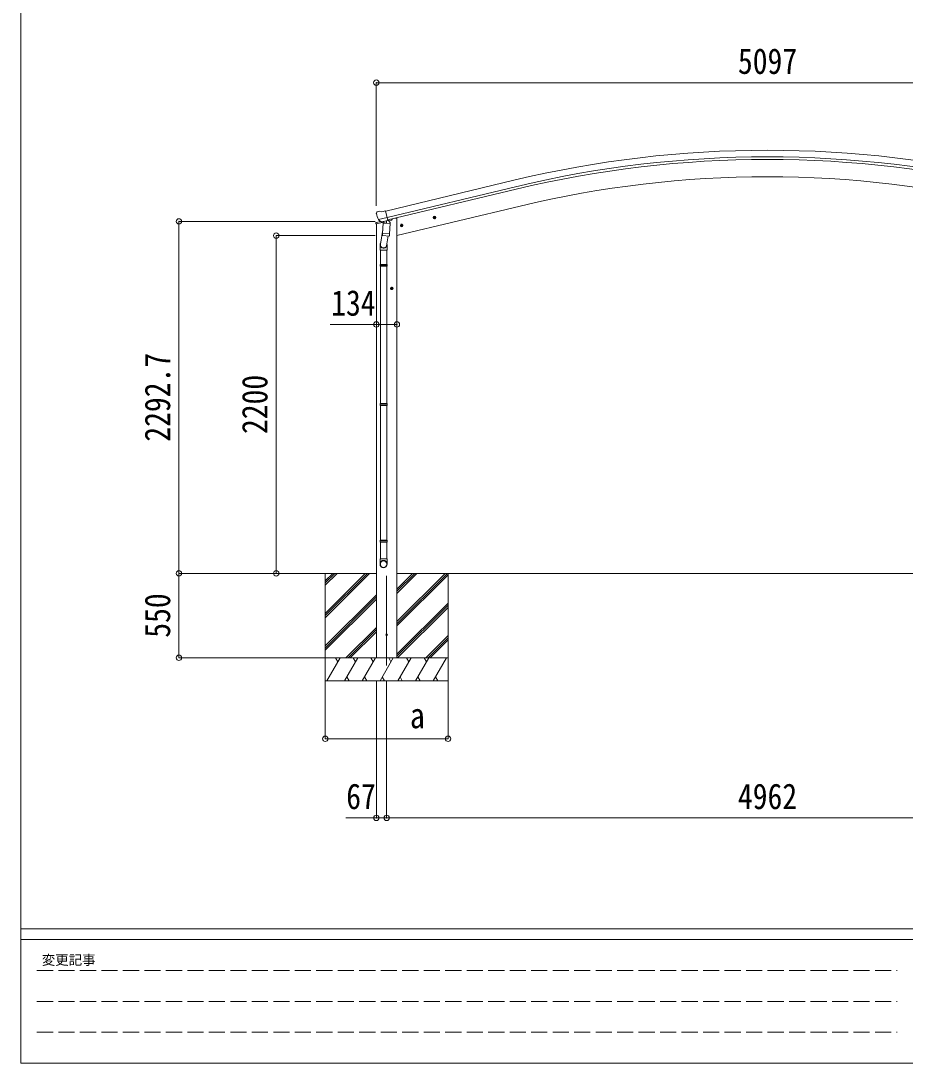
# Model space of a CAD drawing. Units: millimetres at full size. Extents: x -9783 to 9892, y -6828 to 6752.
# Drawn here: x -9783 to -4022, y -6828 to -38 of the extents above; entities that cross this region are included whole.
import ezdxf
from ezdxf.enums import TextEntityAlignment as Align

# ---------------------------------------------------------------- set-up
doc = ezdxf.new("R2010")
doc.units = ezdxf.units.MM
doc.header["$LTSCALE"] = 35
doc.header["$PDMODE"] = 32
doc.header["$PDSIZE"] = 35
doc.linetypes.add('DASHED3', pattern=[4, 3, -1])
for name, color, linetype, lineweight in [('0-0_0', 7, 'Continuous', 9), ('0-1_本体', 4, 'Continuous', 9), ('0-2_部品', 7, 'Continuous', 9), ('0-8_PARTS2', 2, 'Continuous', 9), ('0-A_寸法', 6, 'Continuous', 9), ('F-0_240', 7, 'Continuous', 9)]:
    doc.layers.add(name, color=color, linetype=linetype, lineweight=lineweight)
doc.styles.add('ＭＳ ゴシック', font='')
doc.styles.get('ＭＳ ゴシック').set_extended_font_data('MS Gothic')

msp = doc.modelspace()

# ---------------------------------------------------------------- linework, layer by layer
at = {"layer": '0-0_0'}
for p, q in [((-7466.81, -3637.26), (-7979.03, -3637.27)), ((-7799.81, -3637.26), (-7799.81, -4337.26)), ((-7799.81, -3897.99), (-7539.08, -3637.26)), ((-7799.81, -3912.13), (-7524.94, -3637.26)), ((-7799.81, -3926.28), (-7510.8, -3637.26)), ((-7799.81, -3714.15), (-7722.93, -3637.26)), ((-7799.81, -3700), (-7737.07, -3637.26)), ((-7799.81, -3685.86), (-7751.21, -3637.26)), ((-7332.81, -3951.49), (-7018.58, -3637.26)), ((-7332.81, -3965.63), (-7004.44, -3637.26)), ((-7332.81, -3767.65), (-7202.43, -3637.26)), ((-7332.81, -3753.5), (-7216.57, -3637.26)), ((-7332.81, -3739.36), (-7230.71, -3637.26)), ((-7332.81, -3637.26), (-2505.19, -3637.26)), ((-7332.81, -3979.78), (-6999.81, -3646.78)), ((-6999.81, -3637.26), (-6999.81, -4337.26)), ((-7799.81, -4110.12), (-7466.81, -3777.13)), ((-7799.81, -4124.27), (-7466.81, -3791.27)), ((-7799.81, -4138.41), (-7466.81, -3805.41)), ((-7332.81, -4163.62), (-6999.81, -3830.63)), ((-7332.81, -4177.76), (-6999.81, -3844.77)), ((-7328.17, -4187.26), (-6999.81, -3858.91)), ((-7664.82, -4187.26), (-7466.81, -3989.26)), ((-7650.68, -4187.26), (-7466.81, -4003.4)), ((-7636.53, -4187.26), (-7466.81, -4017.54)), ((-7144.32, -4187.26), (-6999.81, -4042.76)), ((-7130.18, -4187.26), (-6999.81, -4056.9)), ((-7116.03, -4187.26), (-6999.81, -4071.04)), ((-6999.81, -4187.26), (-7799.81, -4187.26)), ((-7789.52, -4337.26), (-7702.92, -4187.26)), ((-7717.92, -4213.25), (-7732.92, -4187.26)), ((-7674.05, -4337.26), (-7587.45, -4187.26)), ((-7602.45, -4213.25), (-7617.45, -4187.26)), ((-7558.58, -4337.26), (-7471.98, -4187.26)), ((-7486.98, -4213.25), (-7501.98, -4187.26)), ((-7332.81, -4187.26), (-7466.81, -4187.26)), ((-7443.11, -4337.26), (-7356.51, -4187.26)), ((-7371.51, -4213.25), (-7386.51, -4187.26)), ((-7327.64, -4337.26), (-7241.04, -4187.26)), ((-7256.04, -4213.25), (-7271.04, -4187.26)), ((-7212.17, -4337.26), (-7125.57, -4187.26)), ((-7155.57, -4187.26), (-7140.57, -4213.25)), ((-7096.7, -4337.26), (-7010.1, -4187.26)), ((-7799.81, -4337.26), (-6999.81, -4337.26)), ((-7659.05, -4311.29), (-7644.05, -4337.26)), ((-7543.58, -4311.28), (-7528.58, -4337.26)), ((-7428.11, -4311.28), (-7413.11, -4337.26)), ((-7312.64, -4311.29), (-7297.64, -4337.26)), ((-7197.17, -4311.29), (-7182.17, -4337.26)), ((-7081.7, -4311.29), (-7066.7, -4337.26))]:
    msp.add_line(p, q, dxfattribs=at)
at = {"layer": '0-1_本体'}
for p, q in [((-7405.88, -1276.99), (-6570.16, -1076.37)), ((-7395.8, -1318.99), (-6560.08, -1118.35)), ((-7391.87, -1335.35), (-6556.15, -1134.71)), ((-7332.81, -1437.38), (-6529.77, -1244.59)), ((-7332.81, -1324.26), (-7345.68, -1324.26)), ((-7332.81, -1324.26), (-7332.81, -4187.26)), ((-7466.81, -1360.54), (-7466.81, -4187.26))]:
    msp.add_line(p, q, dxfattribs=at)
for radius in [7073, 7029.83, 7013, 6900]:
    msp.add_arc((-4919, -7953.94), radius, 76.5, 103.5, dxfattribs=at)
at = {"layer": '0-2_部品'}
for p, q in [((-7463.03, -1284.34), (-7466.89, -1290.64)), ((-7459.94, -1282.09), (-7446.76, -1278.93)), ((-7432.2, -1281.6), (-7445.46, -1278.9)), ((-7432.2, -1281.6), (-7406.27, -1275.38)), ((-7469.28, -1361.14), (-7426.35, -1350.83)), ((-7469.28, -1354.24), (-7469.28, -1361.14)), ((-7467.25, -1292.92), (-7466.98, -1294.07)), ((-7440.04, -1344.86), (-7466.98, -1351.33)), ((-7453.2, -1333.22), (-7395.69, -1319.42)), ((-7436.35, -1348.13), (-7452.72, -1333.64)), ((-7433.64, -1348.7), (-7426.12, -1346.9)), ((-7432.8, -1348.59), (-7431.27, -1348.23)), ((-7431.27, -1348.23), (-7394.57, -1339.42)), ((-7429.43, -1348.45), (-7429.49, -1349.2)), ((-7428.73, -1350.24), (-7402.91, -1356.67)), ((-7421.81, -1355.58), (-7426.49, -1422.42)), ((-7376.12, -1358.78), (-7421.81, -1355.58)), ((-7420.04, -1352.4), (-7420.27, -1355.69)), ((-7400.52, -1341.24), (-7401.54, -1355.85)), ((-7394.57, -1339.42), (-7393.04, -1339.05)), ((-7391.48, -1336.94), (-7390.54, -1337.01)), ((-7390.54, -1337.01), (-7377.23, -1352.33)), ((-7386.78, -1341.33), (-7368.56, -1336.95)), ((-7377.23, -1352.33), (-7377.67, -1358.67)), ((-7364.72, -1328.84), (-7364.72, -1332.09)), ((-7078.33, -1317.17), (-7097.78, -1321.83)), ((-7095.35, -1321.25), (-7093.22, -1314.06)), ((-7090.19, -1326.7), (-7095.35, -1321.25)), ((-7093.22, -1314.06), (-7085.92, -1312.3)), ((-7085.72, -1329.22), (-7090.39, -1309.78)), ((-7085.92, -1312.3), (-7080.76, -1317.75)), ((-7424.75, -1397.65), (-7440.67, -1493.82)), ((-7427.34, -1434.89), (-7426.47, -1422.42)), ((-7380.8, -1425.61), (-7426.49, -1422.42)), ((-7380.81, -1425.61), (-7381.7, -1438.31)), ((-7380.8, -1425.61), (-7376.12, -1358.78)), ((-7292.25, -1368.52), (-7311.7, -1373.19)), ((-7309.27, -1372.61), (-7307.14, -1365.41)), ((-7304.11, -1378.05), (-7309.27, -1372.61)), ((-7307.14, -1365.41), (-7299.84, -1363.66)), ((-7299.64, -1380.58), (-7304.31, -1361.13)), ((-7299.84, -1363.66), (-7294.68, -1369.11)), ((-7426.95, -1436.24), (-7426.95, -1436.24)), ((-7425.5, -1437.02), (-7383.8, -1439.94)), ((-7389.23, -1439.56), (-7399.96, -1503.15)), ((-7442.82, -1530.99), (-7442.82, -1496.63)), ((-7396.82, -1530.99), (-7442.82, -1530.99)), ((-7440.82, -1530.99), (-7440.82, -1624.99)), ((-7398.82, -1530.99), (-7398.82, -1624.99)), ((-7396.82, -1496.33), (-7396.82, -1530.99)), ((-7442.82, -1626.99), (-7441.82, -1624.99)), ((-7396.82, -1626.99), (-7442.82, -1626.99)), ((-7397.82, -1624.99), (-7441.82, -1624.99)), ((-7396.82, -1626.99), (-7397.82, -1624.99)), ((-7396.82, -1626.99), (-7396.82, -1634.99)), ((-7396.82, -1634.99), (-7442.82, -1634.99)), ((-7397.82, -1636.99), (-7441.82, -1636.99)), ((-7440.82, -1636.99), (-7440.82, -2531.32)), ((-7398.82, -1636.99), (-7398.82, -2531.32)), ((-7396.82, -1634.99), (-7397.82, -1636.99)), ((-7356.61, -1780.77), (-7376.61, -1780.77)), ((-7374.11, -1780.77), (-7370.36, -1774.27)), ((-7370.36, -1787.27), (-7374.11, -1780.77)), ((-7370.36, -1774.27), (-7362.86, -1774.27)), ((-7366.61, -1790.77), (-7366.61, -1770.77)), ((-7362.86, -1774.27), (-7359.1, -1780.77)), ((-7442.82, -2533.32), (-7441.82, -2531.32)), ((-7396.82, -2533.32), (-7442.82, -2533.32)), ((-7396.82, -2541.32), (-7442.82, -2541.32)), ((-7397.82, -2531.32), (-7441.82, -2531.32)), ((-7397.82, -2543.32), (-7441.82, -2543.32)), ((-7440.82, -2543.32), (-7440.82, -3421.36)), ((-7398.82, -2543.32), (-7398.82, -3421.36)), ((-7396.82, -2533.32), (-7397.82, -2531.32)), ((-7396.82, -2541.32), (-7397.82, -2543.32)), ((-7396.82, -2533.32), (-7396.82, -2541.32)), ((-7442.82, -3423.36), (-7441.82, -3421.36)), ((-7396.82, -3423.36), (-7442.82, -3423.36)), ((-7396.82, -3431.36), (-7442.82, -3431.36)), ((-7397.82, -3421.36), (-7441.82, -3421.36)), ((-7397.82, -3433.36), (-7441.82, -3433.36)), ((-7440.82, -3433.36), (-7440.82, -3543.36)), ((-7398.82, -3433.36), (-7398.82, -3543.36)), ((-7396.82, -3423.36), (-7397.82, -3421.36)), ((-7396.82, -3431.36), (-7397.82, -3433.36)), ((-7396.82, -3423.36), (-7396.82, -3431.36)), ((-7442.82, -3577.5), (-7442.82, -3543.36)), ((-7396.82, -3543.36), (-7442.82, -3543.36)), ((-7396.82, -3577.5), (-7396.82, -3543.36))]:
    msp.add_line(p, q, dxfattribs=at)
for points in [[(-7400.84, -1340.83), (-7391.11, -1338.49), (-7406.27, -1275.38)], [(-7453.47, -1332.65), (-7452.88, -1333.49), (-7452.72, -1333.64)], [(-7400.84, -1340.83), (-7401.07, -1340.98), (-7425.84, -1346.92), (-7426.12, -1346.9)], [(-7080.76, -1317.75), (-7082.89, -1324.94), (-7090.19, -1326.7)], [(-7294.68, -1369.11), (-7296.81, -1376.3), (-7304.11, -1378.05)], [(-7442.82, -1626.99), (-7442.82, -1634.99), (-7441.82, -1636.99)], [(-7359.1, -1780.77), (-7362.86, -1787.27), (-7370.36, -1787.27)], [(-7442.82, -2533.32), (-7442.82, -2541.32), (-7441.82, -2543.32)], [(-7442.82, -3423.36), (-7442.82, -3431.36), (-7441.82, -3433.36)]]:
    msp.add_lwpolyline(points, dxfattribs=at)
for centre, radius in [((-7088.05, -1319.5), 8.5), ((-7088.05, -1319.5), 7.7), ((-7088.05, -1319.5), 6.5), ((-7301.98, -1370.86), 8.5), ((-7301.98, -1370.86), 7.7), ((-7301.98, -1370.86), 6.5), ((-7366.61, -1780.77), 8.5), ((-7366.61, -1780.77), 7.7), ((-7366.61, -1780.77), 6.5)]:
    msp.add_circle(centre, radius, dxfattribs=at)
at = {"layer": '0-2_部品', "color": 4}
msp.add_circle((-7399.81, -4037.26), 5, dxfattribs=at)
at = {"layer": '0-2_部品'}
for centre, radius, start, end in [((-7458.77, -1286.95), 5, 103.5, 148.5), ((-7446.05, -1281.84), 3, 78.5, 103.5), ((-7466.28, -1354.24), 3, 103.5, 180), ((-7270.17, -1246.82), 202.4, 193.5, 205.09125), ((-7432.92, -1348.11), 0.5, 248.23754, 283.5), ((-7429.93, -1348.42), 0.5, 356, 103.5), ((-7428.49, -1349.27), 1, 176, 256), ((-7402.56, -1355.7), 1.03, 250.03897, 351.96569), ((-7399.92, -1341.32), 0.604, 100.59842, 172.20595), ((-7393.15, -1338.56), 0.5, 283.5, 318.76246), ((-7369.72, -1332.09), 5, 283.5, 0), ((-7425.4, -1435.06), 1.95, 175.04017, 217.47766), ((-7425.36, -1435.03), 2, 217.40962, 266), ((-7383.66, -1437.94), 2, 266, 349.46843), ((-7412.82, -1496.63), 30, 177.45142, 180)]:
    msp.add_arc(centre, radius, start, end, dxfattribs=at)
for centre, major_axis, ratio, start_param, end_param in [((-7464.33, -1292.2), (-1.57, -2.57), 0.99628, 4.712389, 5.4996506), ((-7434.36, -1345.88), (-0.73, -2.92), 0.997631, 5.8041905, 6.6006116), ((-7434.3, -1345.65), (2.63, 3.16), 0.650902, 4.0958226, 4.1686332), ((-7434.33, -1345.78), (-0.73, -2.92), 0.997631, 0.3902369, 0.4789948), ((-7419.82, -1496.33), (23, 0), 0.996195, 2.5560258, 6.5663028), ((-7419.82, -1496.33), (21, 0), 0.996195, 2.9349147, 5.9512394), ((-7419.82, -3575.76), (-23, 0), 0.996195, 3.1415927, 6.2831853), ((-7419.82, -3577.5), (-23, 0), 0.996195, 3.1415927, 6.2831853), ((-7419.82, -3577.5), (0, -23.43), 0.981806, 4.712389, 7.8539816)]:
    msp.add_ellipse(centre, major_axis=major_axis, ratio=ratio, start_param=start_param, end_param=end_param, dxfattribs=at)
msp.add_ellipse((-7419.82, -3577.5), major_axis=(21, 0), ratio=0.996195, dxfattribs=at)
at = {"layer": '0-8_PARTS2', "color": 6}
msp.add_line((-7467.31, -440.86), (-2370.29, -440.86), dxfattribs=at)
at = {"layer": '0-8_PARTS2'}
msp.add_line((-7399.81, -4238.2), (-7399.81, -3654.25), dxfattribs=at)
at = {"layer": '0-A_寸法'}
for p, q in [((-7467.31, -440.86), (-7467.31, -1243.2)), ((-8753.09, -1344.56), (-7474.26, -1344.56)), ((-8753.09, -3637.27), (-8753.09, -1344.56)), ((-8119.38, -1437.28), (-7474.26, -1437.28)), ((-8119.38, -3637.27), (-8119.38, -1437.28)), ((-7466.81, -2016.02), (-7766.81, -2016.02)), ((-7332.81, -2016.02), (-7466.81, -2016.02)), ((-8753.09, -3637.27), (-8753.09, -4187.26)), ((-8753.09, -3637.27), (-7806.82, -3637.27)), ((-8753.09, -3637.27), (-7804.07, -3637.27)), ((-8119.38, -3637.27), (-7806.82, -3637.27)), ((-8753.09, -4187.26), (-7805.1, -4187.26)), ((-7799.81, -4715.17), (-7799.81, -4340.76)), ((-7466.81, -5230.15), (-7466.81, -4340.76)), ((-7399.81, -5230.15), (-7399.81, -4340.76)), ((-6999.81, -4715.17), (-6999.81, -4340.76)), ((-7799.81, -4715.17), (-6999.81, -4715.17)), ((-7466.81, -5230.15), (-7666.81, -5230.15)), ((-7466.81, -5230.15), (-7399.81, -5230.15)), ((-7399.81, -5230.15), (-2437.79, -5230.15))]:
    msp.add_line(p, q, dxfattribs=at)
for p in [(-7467.31, -440.86), (-8753.09, -1344.56), (-8119.38, -1437.28), (-7466.81, -2016.02), (-7332.81, -2016.02), (-8753.09, -3637.27), (-8119.38, -3637.27), (-8753.09, -4187.26), (-7799.81, -4715.17), (-6999.81, -4715.17), (-7466.81, -5230.15), (-7399.81, -5230.15)]:
    msp.add_point(p, dxfattribs=at)
at = {"layer": 'F-0_240', "color": 5}
for p, q in [((-9783.03, 6751.9), (-9783.03, -6828.1)), ((-9783.03, -5953.1), (9396.97, -5953.1)), ((-9783.03, -6023.1), (6285.75, -6023.1)), ((-9783.03, -6828.1), (9396.97, -6828.1))]:
    msp.add_line(p, q, dxfattribs=at)
at = {"layer": 'F-0_240', "color": 4, "linetype": 'DASHED3'}
for p, q in [((-9678.03, -6224.35), (-4074.25, -6224.35)), ((-9678.03, -6425.6), (-4074.25, -6425.6)), ((-9678.03, -6626.85), (-4074.25, -6626.85))]:
    msp.add_line(p, q, dxfattribs=at)

# ---------------------------------------------------------------- texts
at = {"layer": '0-A_寸法', "color": 7, "style": 'ＭＳ ゴシック', "width": 0.85}
for s, p in [('5097', (-5111.3, -433.86)), ('134', (-7761.18, -2009.02)), ('a', (-7247.93, -4696.17)), ('67', (-7663.06, -5223.15)), ('4962', (-5111.3, -5223.15))]:
    msp.add_text(s, height=166.8, dxfattribs=at).set_placement(p, align=Align.BOTTOM_LEFT)
for s, p in [('2292.7', (-8760.09, -2779.67)), ('2200', (-8126.38, -2729.78)), ('550', (-8760.09, -4056.64))]:
    msp.add_text(s, height=166.8, rotation=90, dxfattribs=at).set_placement(p, align=Align.BOTTOM_LEFT)
at = {"layer": 'F-0_240', "style": 'ＭＳ ゴシック'}
msp.add_text('変更記事', height=64.15, dxfattribs=at).set_placement((-9646.27, -6206.85), align=Align.BOTTOM_LEFT)

doc.saveas('drawing.dxf')
